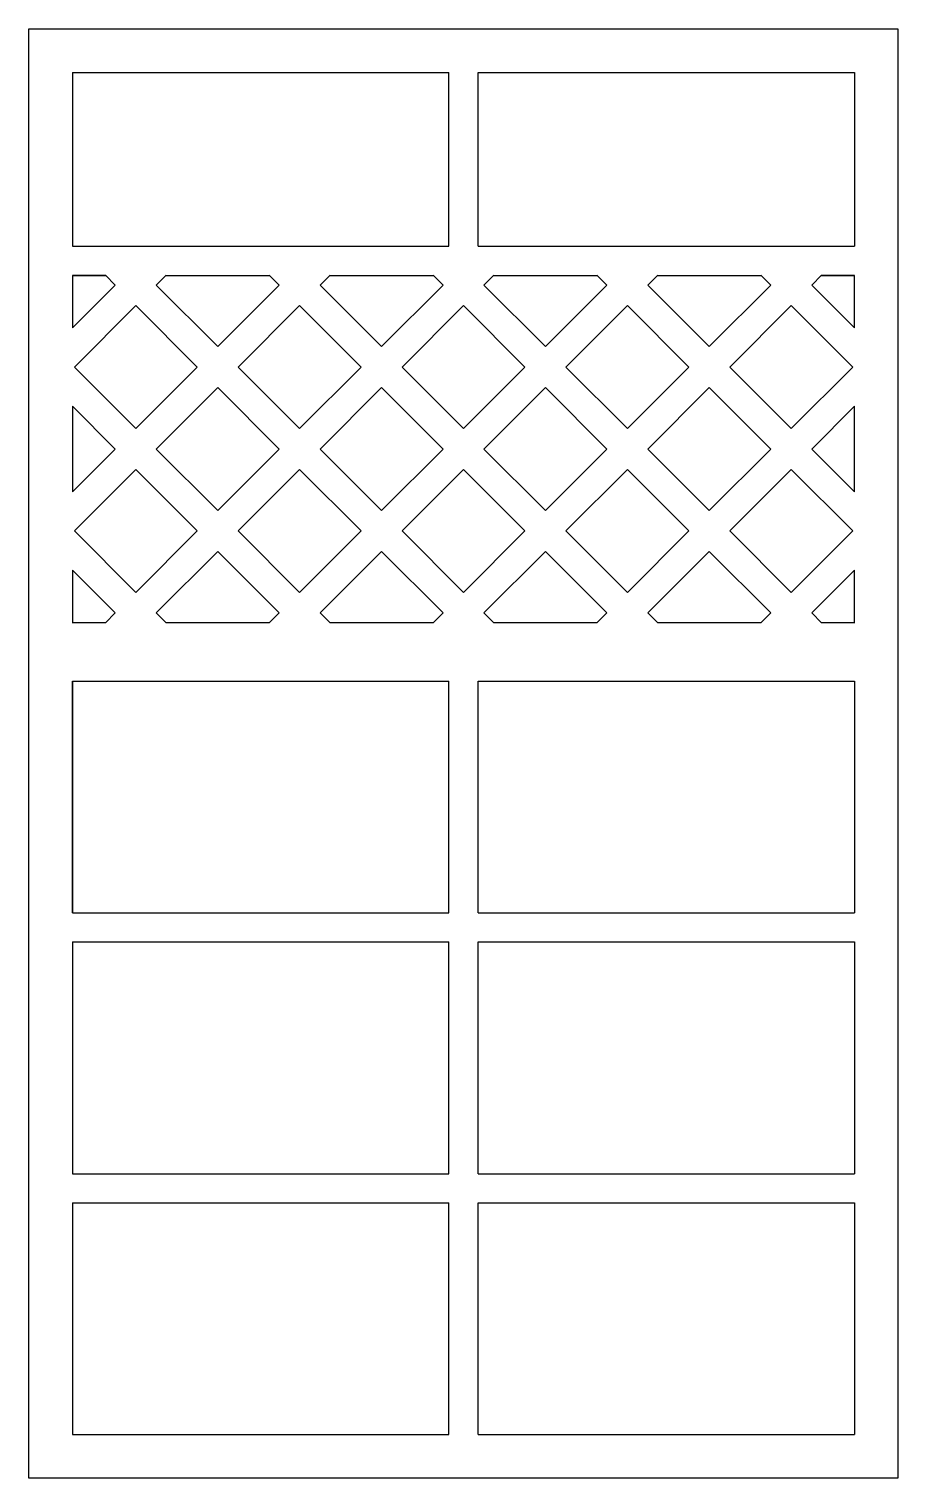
# Model space of a CAD drawing. Header units: centimetres. Extents: x 161 to 235, y 22 to 145.
import ezdxf

# ---------------------------------------------------------------- set-up
doc = ezdxf.new("R2010")
doc.units = ezdxf.units.CM

msp = doc.modelspace()

# ---------------------------------------------------------------- linework, layer by layer
for p, q in [((160.87, 21.66), (160.87, 145.41)), ((160.87, 145.41), (235.12, 145.41)), ((235.12, 145.41), (235.12, 21.66)), ((164.59, 141.7), (164.59, 126.85)), ((164.59, 141.7), (196.76, 141.7)), ((164.59, 141.7), (164.59, 126.85)), ((196.76, 126.85), (196.76, 141.7)), ((199.24, 141.7), (231.41, 141.7)), ((199.24, 126.85), (199.24, 141.7)), ((231.41, 141.7), (231.41, 126.85)), ((164.59, 126.85), (196.76, 126.85)), ((199.24, 126.85), (231.41, 126.85)), ((164.59, 124.39), (167.4, 124.39)), ((164.59, 124.37), (167.41, 124.37)), ((164.59, 124.37), (164.59, 119.88)), ((172.58, 124.37), (181.41, 124.37)), ((186.58, 124.37), (195.41, 124.37)), ((200.58, 124.37), (209.41, 124.37)), ((214.59, 124.37), (223.42, 124.37)), ((228.59, 124.37), (231.41, 124.37)), ((228.6, 124.39), (231.41, 124.39)), ((231.41, 119.88), (231.41, 124.37)), ((164.59, 113.2), (164.59, 105.88)), ((231.41, 105.88), (231.41, 113.2)), ((164.59, 99.2), (164.59, 94.67)), ((231.41, 94.67), (231.41, 99.2)), ((167.4, 94.69), (164.59, 94.69)), ((181.4, 94.69), (172.6, 94.69)), ((195.4, 94.69), (186.6, 94.69)), ((209.4, 94.69), (200.6, 94.69)), ((223.4, 94.69), (214.6, 94.69)), ((231.41, 94.69), (228.6, 94.69)), ((164.59, 69.92), (164.59, 89.72)), ((164.59, 89.72), (196.76, 89.72)), ((164.59, 89.72), (164.59, 69.92)), ((196.76, 69.92), (196.76, 89.72)), ((199.24, 89.72), (231.41, 89.72)), ((199.24, 69.92), (199.24, 89.72)), ((231.41, 89.72), (231.41, 69.92)), ((164.59, 69.92), (196.76, 69.92)), ((199.24, 69.92), (231.41, 69.92)), ((164.59, 67.45), (196.76, 67.45)), ((164.59, 67.45), (164.59, 47.65)), ((196.76, 47.65), (196.76, 67.45)), ((199.24, 67.45), (231.41, 67.45)), ((199.24, 47.65), (199.24, 67.45)), ((231.41, 67.45), (231.41, 47.65)), ((164.59, 47.65), (196.76, 47.65)), ((199.24, 47.65), (231.41, 47.65)), ((164.59, 45.17), (196.76, 45.17)), ((164.59, 45.17), (164.59, 25.37)), ((196.76, 25.37), (196.76, 45.17)), ((199.24, 25.37), (199.24, 45.17)), ((199.24, 45.17), (231.41, 45.17)), ((231.41, 45.17), (231.41, 25.37)), ((164.59, 25.37), (196.76, 25.37)), ((199.24, 25.37), (231.41, 25.37)), ((235.12, 21.66), (160.87, 21.66))]:
    msp.add_line(p, q)
for points in [[(167.4, 124.39), (168.25, 123.54), (164.59, 119.88)], [(181.4, 124.39), (182.25, 123.54), (177, 118.29), (171.75, 123.54), (172.6, 124.39)], [(186.6, 124.39), (185.75, 123.54), (191, 118.29), (196.25, 123.54), (195.4, 124.39)], [(200.6, 124.39), (199.75, 123.54), (205, 118.29), (210.25, 123.54), (209.4, 124.39)], [(223.4, 124.39), (224.25, 123.54), (219, 118.29), (213.75, 123.54), (214.6, 124.39)], [(231.41, 119.88), (227.75, 123.54), (228.6, 124.39)], [(164.59, 113.2), (168.25, 109.54), (164.59, 105.88)], [(231.41, 105.88), (227.75, 109.54), (231.41, 113.2)], [(172.6, 94.69), (171.75, 95.54), (177, 100.79), (182.25, 95.54), (181.4, 94.69)], [(195.4, 94.69), (196.25, 95.54), (191, 100.79), (185.75, 95.54), (186.6, 94.69)], [(209.4, 94.69), (210.25, 95.54), (205, 100.79), (199.75, 95.54), (200.6, 94.69)], [(214.6, 94.69), (213.75, 95.54), (219, 100.79), (224.25, 95.54), (223.4, 94.69)], [(164.59, 99.2), (168.25, 95.54), (167.4, 94.69)], [(228.6, 94.69), (227.75, 95.54), (231.41, 99.2)]]:
    msp.add_lwpolyline(points)
for points in [[(175.25, 116.54), (170, 111.29), (164.75, 116.54), (170, 121.79)], [(189.25, 116.54), (184, 111.29), (178.75, 116.54), (184, 121.79)], [(198, 111.29), (203.25, 116.54), (198, 121.79), (192.75, 116.54)], [(206.75, 116.54), (212, 121.79), (217.25, 116.54), (212, 111.29)], [(220.75, 116.54), (226, 121.79), (231.25, 116.54), (226, 111.29)], [(182.25, 109.54), (177, 104.29), (171.75, 109.54), (177, 114.79)], [(196.25, 109.54), (191, 104.29), (185.75, 109.54), (191, 114.79)], [(199.75, 109.54), (205, 114.79), (210.25, 109.54), (205, 104.29)], [(213.75, 109.54), (219, 114.79), (224.25, 109.54), (219, 104.29)], [(175.25, 102.54), (170, 97.29), (164.75, 102.54), (170, 107.79)], [(189.25, 102.54), (184, 97.29), (178.75, 102.54), (184, 107.79)], [(198, 107.79), (192.75, 102.54), (198, 97.29), (203.25, 102.54)], [(206.75, 102.54), (212, 107.79), (217.25, 102.54), (212, 97.29)], [(220.75, 102.54), (226, 107.79), (231.25, 102.54), (226, 97.29)]]:
    msp.add_lwpolyline(points, close=True)

doc.saveas('drawing.dxf')
